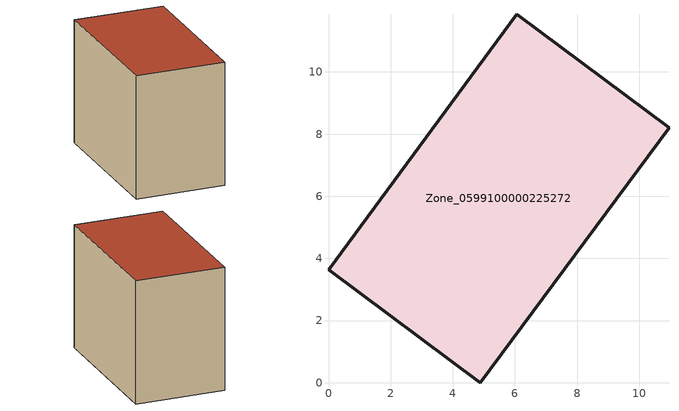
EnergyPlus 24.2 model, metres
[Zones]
Zone_0599100000225272
 floor ground (C_G): 0,3.63 6.06,11.86 10.96,8.21 4.88,0 z1.23
 wall outside (C_F): 6.06,11.86 0,3.63 4.88,0 10.96,8.21 6.06,11.86 z1.23:9.67
 roof outside (C_R): 4.88,0 10.96,8.21 6.06,11.86 0,3.63 z9.67
[BUILDING]
Pand.0599100000225272: North Axis=0; Terrain=City; Loads Convergence Tolerance Value=0.04; Temperature Convergence Tolerance Value=0.4; Solar Distribution=FullExterior; Maximum Number of Warmup Days=25; Minimum Number of Warmup Days=1
[Site:Location]
Rotterdam.The.Hague.AP_ZH_NLD Design_Conditions: Latitude=51.96; Longitude=4.45; Time Zone=1; Elevation=-4.5
[SITE:GROUNDTEMPERATURE:BUILDINGSURFACE]
18, 18, 18, 18, 18, 18, 18, 18, 18, 18, 18, 18
[MATERIAL] Thermal Absorptance=0.9; Solar Absorptance=0.7; Visible Absorptance=0.7
Name | Roughness | Thickness | Conductivity | Density | Specific Heat
G.TI.1965-1974 | MediumSmooth | 0.15 | 0.882353 | 540 | 1210
F.TI.1965-1974 | Rough | 0.3 | 0.697674 | 1920 | 840
R.TI.1965-1974 | MediumRough | 0.2 | 0.232558 | 1500 | 1000
[CONSTRUCTION]
C_G: G.TI.1965-1974
C_F: F.TI.1965-1974
C_R: R.TI.1965-1974
[ZONE]
Zone_0599100000225272: Type=1; Multiplier=1; Ceiling Height=Autocalculate; Volume=Autocalculate; Floor Area=autocalculate; Part of Total Floor Area=Yes
[ZONEINFILTRATION:DESIGNFLOWRATE]
Infil_Zone_0599100000225272: Zone or ZoneList or Space or SpaceList=Zone_0599100000225272; Schedule=AlwaysOn; Design Flow Rate Calculation Method=Flow/Area; Flow Rate per Floor Area=0.003; Constant Term Coefficient=1; Temperature Term Coefficient=0; Velocity Term Coefficient=0; Velocity Squared Term Coefficient=0
[HVACTEMPLATE:ZONE:IDEALLOADSAIRSYSTEM]
Zone_0599100000225272: Maximum Heating Supply Air Temperature=50; Minimum Cooling Supply Air Temperature=13; Maximum Heating Supply Air Humidity Ratio=0.0156; Minimum Cooling Supply Air Humidity Ratio=0.0077; Heating Limit=NoLimit; Cooling Limit=NoLimit; Dehumidification Control Type=ConstantSensibleHeatRatio; Cooling Sensible Heat Ratio=0.7; Dehumidification Setpoint=60; Humidification Control Type=None; Humidification Setpoint=30; Outdoor Air Method=None; Outdoor Air Flow Rate per Person=0.00944; Outdoor Air Flow Rate per Zone Floor Area=0; Outdoor Air Flow Rate per Zone=0; Demand Controlled Ventilation Type=None; Outdoor Air Economizer Type=NoEconomizer; Heat Recovery Type=None; Sensible Heat Recovery Effectiveness=0.7; Latent Heat Recovery Effectiveness=0.65
[ZONECONTROL:THERMOSTAT]
ThermostatControl_Zone_0599100000225272: Zone or ZoneList=Zone_0599100000225272; Control Type Schedule=DualSetpointControlType; Control 1=Thermostat_Zone_0599100000225272; Temperature Difference Between Cutout And Setpoint=0
[THERMOSTATSETPOINT:DUALSETPOINT]
Thermostat_Zone_0599100000225272: Heating Setpoint Temperature Schedule=HeatingSetpoint_Zone_0599100000225272; Cooling Setpoint Temperature Schedule=CoolingSetpoint_Zone_0599100000225272
[SCHEDULE:COMPACT]
HeatingSetpoint_Zone_0599100000225272: Through: 12/31, For: AllDays, Until: 24:00, 21
CoolingSetpoint_Zone_0599100000225272: Through: 12/31, For: AllDays, Until: 24:00, 24
DualSetpointControlType: Through: 12/31, For: AllDays, Until: 24:00, 4
AlwaysOn: Through: 12/31, For: AllDays, Until: 24:00, 1
